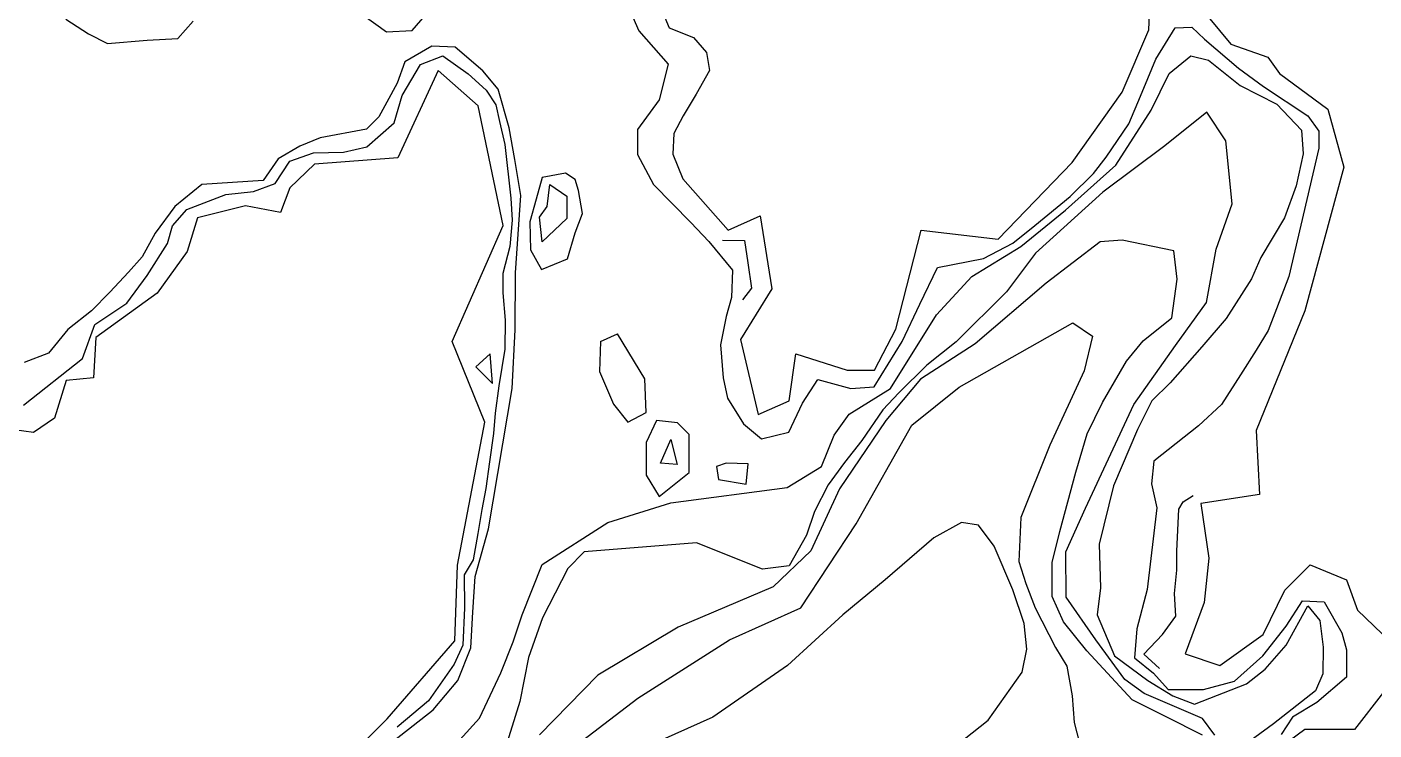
# Model space of a CAD drawing. Extents: x 582531 to 590669, y 5031971 to 5040445.
# Drawn here: x 585259 to 586981, y 5037020 to 5037918 of the extents above; entities that cross this region are included whole.
import ezdxf

# ---------------------------------------------------------------- set-up
doc = ezdxf.new("R2010")
doc.units = 0

msp = doc.modelspace()

# ---------------------------------------------------------------- linework, layer by layer
for points in [[(586046.887, 5037997.071, 240), (586080.146, 5037917.25, 240), (586080.146, 5037917.25, 240), (586111.066, 5037904.717, 240), (586111.066, 5037904.717, 240), (586127.537, 5037885.61, 240), (586127.537, 5037885.61, 240), (586131.49, 5037862.55, 240), (586131.49, 5037862.55, 240), (586114.36, 5037832.242, 240), (586114.36, 5037832.242, 240), (586097.889, 5037804.57, 240), (586097.889, 5037804.57, 240), (586086.029, 5037782.169, 240), (586086.029, 5037782.169, 240), (586084.712, 5037755.815, 240), (586084.712, 5037755.815, 240), (586097.23, 5037724.19, 240), (586097.23, 5037724.19, 240), (586155.394, 5037658.662, 240), (586155.394, 5037658.662, 240), (586196.137, 5037676.955, 240), (586196.137, 5037676.955, 240), (586211.103, 5037583.83, 240), (586211.103, 5037583.83, 240), (586171.192, 5037518.975, 240), (586171.192, 5037518.975, 240), (586193.642, 5037423.356, 240), (586193.642, 5037423.356, 240), (586233.553, 5037440.817, 240), (586233.553, 5037440.817, 240), (586241.868, 5037500.683, 240), (586241.868, 5037500.683, 240), (586307.554, 5037479.896, 240), (586307.554, 5037479.896, 240), (586342.476, 5037479.896, 240), (586342.476, 5037479.896, 240), (586369.914, 5037532.279, 240), (586369.914, 5037532.279, 240), (586402.342, 5037658.662, 240), (586402.342, 5037658.662, 240), (586500.455, 5037647.022, 240), (586500.455, 5037647.022, 240), (586595.243, 5037745.135, 240), (586595.243, 5037745.135, 240), (586659.266, 5037834.934, 240), (586659.266, 5037834.934, 240), (586693.357, 5037914.756, 240), (586693.357, 5037914.756, 240), (586701.672, 5038109.32, 240)], [(586014.044, 5037976.129, 236.952), (586041.067, 5037913.353, 236.952), (586041.067, 5037913.353, 236.952), (586078.483, 5037870.948, 236.952), (586078.483, 5037870.948, 236.952), (586067.258, 5037825.217, 236.952), (586067.258, 5037825.217, 236.952), (586039.404, 5037787.385, 236.952), (586039.404, 5037787.385, 236.952), (586039.404, 5037755.373, 236.952), (586039.404, 5037755.373, 236.952), (586059.775, 5037717.125, 236.952), (586059.775, 5037717.125, 236.952), (586107.585, 5037668.484, 236.952), (586107.585, 5037668.484, 236.952), (586130.866, 5037644.371, 236.952), (586130.866, 5037644.371, 236.952), (586160.799, 5037607.371, 236.952), (586160.799, 5037607.371, 236.952), (586159.552, 5037572.865, 236.952), (586159.552, 5037572.865, 236.952), (586152.9, 5037548.336, 236.952), (586152.9, 5037548.336, 236.952), (586145.417, 5037512.167, 236.952), (586145.417, 5037512.167, 236.952), (586149.158, 5037470.178, 236.952), (586149.158, 5037470.178, 236.952), (586154.563, 5037443.987, 236.952), (586154.563, 5037443.987, 236.952), (586174.934, 5037411.144, 236.952), (586174.934, 5037411.144, 236.952), (586198.215, 5037392.02, 236.952), (586198.215, 5037392.02, 236.952), (586233.137, 5037400.75, 236.952), (586233.137, 5037400.75, 236.952), (586250.598, 5037437.751, 236.952), (586250.598, 5037437.751, 236.952), (586270.138, 5037468.099, 236.952), (586270.138, 5037468.099, 236.952), (586312.127, 5037456.459, 236.952), (586312.127, 5037456.459, 236.952), (586342.06, 5037458.538, 236.952), (586342.06, 5037458.538, 236.952), (586377.813, 5037516.325, 236.952), (586377.813, 5037516.325, 236.952), (586400.679, 5037564.134, 236.952), (586400.679, 5037564.134, 236.952), (586423.128, 5037611.113, 236.952), (586423.128, 5037611.113, 236.952), (586481.747, 5037622.337, 236.952), (586481.747, 5037622.337, 236.952), (586519.579, 5037641.877, 236.952), (586519.579, 5037641.877, 236.952), (586547.433, 5037664.743, 236.952), (586547.433, 5037664.743, 236.952), (586592.749, 5037701.743, 236.952), (586592.749, 5037701.743, 236.952), (586622.682, 5037731.26, 236.952), (586622.682, 5037731.26, 236.952), (586638.895, 5037752.047, 236.952), (586638.895, 5037752.047, 236.952), (586667.581, 5037794.452, 236.952), (586667.581, 5037794.452, 236.952), (586682.548, 5037829.79, 236.952), (586682.548, 5037829.79, 236.952), (586692.11, 5037852.655, 236.952), (586692.11, 5037852.655, 236.952), (586702.087, 5037877.184, 236.952), (586702.087, 5037877.184, 236.952), (586727.031, 5037917.094, 236.952), (586727.031, 5037917.094, 236.952), (586748.234, 5037917.926, 236.952), (586748.234, 5037917.926, 236.952), (586764.448, 5037902.544, 236.952), (586764.448, 5037902.544, 236.952), (586808.1, 5037865.543, 236.952), (586808.1, 5037865.543, 236.952), (586840.112, 5037842.262, 236.952), (586840.112, 5037842.262, 236.952), (586896.652, 5037804.846, 236.952), (586896.652, 5037804.846, 236.952), (586910.787, 5037785.306, 236.952), (586910.787, 5037785.306, 236.952), (586910.787, 5037763.272, 236.952), (586910.787, 5037763.272, 236.952), (586872.539, 5037599.472, 236.952), (586872.539, 5037599.472, 236.952), (586856.741, 5037558.314, 236.952), (586856.741, 5037558.314, 236.952), (586845.932, 5037530.46, 236.952), (586845.932, 5037530.46, 236.952), (586830.55, 5037505.516, 236.952), (586830.55, 5037505.516, 236.952), (586810.594, 5037473.92, 236.952), (586810.594, 5037473.92, 236.952), (586786.066, 5037436.088, 236.952), (586786.066, 5037436.088, 236.952), (586756.964, 5037408.649, 236.952), (586756.964, 5037408.649, 236.952), (586699.593, 5037363.75, 236.952), (586699.593, 5037363.75, 236.952), (586696.683, 5037334.648, 236.952), (586696.683, 5037334.648, 236.952), (586703.334, 5037303.884, 236.952), (586703.334, 5037303.884, 236.952), (586691.278, 5037199.534, 236.952), (586691.278, 5037199.534, 236.952), (586677.975, 5037149.23, 236.952), (586677.975, 5037149.23, 236.952), (586675.064, 5037112.229, 236.952), (586675.064, 5037112.229, 236.952), (586699.177, 5037092.69, 236.952), (586699.177, 5037092.69, 236.952), (586717.885, 5037071.903, 236.952), (586717.885, 5037071.903, 236.952), (586763.2, 5037071.903, 236.952), (586763.2, 5037071.903, 236.952), (586802.695, 5037082.297, 236.952), (586802.695, 5037082.297, 236.952), (586839.28, 5037114.724, 236.952), (586839.28, 5037114.724, 236.952), (586868.797, 5037152.556, 236.952), (586868.797, 5037152.556, 236.952), (586890, 5037184.983, 236.952), (586890, 5037184.983, 236.952), (586917.438, 5037183.736, 236.952), (586917.438, 5037183.736, 236.952), (586940.304, 5037144.241, 236.952), (586940.304, 5037144.241, 236.952), (586946.124, 5037122.623, 236.952), (586946.124, 5037122.623, 236.952), (586946.124, 5037087.701, 236.952), (586946.124, 5037087.701, 236.952), (586908.292, 5037055.274, 236.952), (586908.292, 5037055.274, 236.952), (586877.112, 5037036.566, 236.952), (586877.112, 5037036.566, 236.952), (586862.561, 5037014.532, 236.952)], [(585688.107, 5037933.724, 236.952), (585718.456, 5037912.105, 236.952), (585718.456, 5037912.105, 236.952), (585751.299, 5037913.768, 236.952), (585751.299, 5037913.768, 236.952), (585801.603, 5037971.971, 236.952)], [(586754.886, 5037948.846, 240), (586798.122, 5037896.463, 240), (586798.122, 5037896.463, 240), (586845.516, 5037879.834, 240), (586845.516, 5037879.834, 240), (586860.483, 5037859.047, 240), (586860.483, 5037859.047, 240), (586922.012, 5037813.316, 240), (586922.012, 5037813.316, 240), (586942.798, 5037739.315, 240), (586942.798, 5037739.315, 240), (586892.91, 5037555.56, 240), (586892.91, 5037555.56, 240), (586830.55, 5037402.569, 240), (586830.55, 5037402.569, 240), (586834.707, 5037321.085, 240), (586834.707, 5037321.085, 240), (586759.875, 5037309.444, 240), (586759.875, 5037309.444, 240), (586769.852, 5037239.601, 240), (586769.852, 5037239.601, 240), (586764.032, 5037183.061, 240), (586764.032, 5037183.061, 240), (586739.919, 5037117.374, 240), (586739.919, 5037117.374, 240), (586783.987, 5037102.408, 240), (586783.987, 5037102.408, 240), (586839.696, 5037142.318, 240), (586839.696, 5037142.318, 240), (586867.134, 5037198.858, 240), (586867.134, 5037198.858, 240), (586899.562, 5037231.286, 240), (586899.562, 5037231.286, 240), (586946.124, 5037212.162, 240), (586946.124, 5037212.162, 240), (586960.259, 5037173.083, 240), (586960.259, 5037173.083, 240), (586991.855, 5037143.15, 240)], [(585308.54, 5037928.319, 236.952), (585337.226, 5037909.611, 236.952), (585337.226, 5037909.611, 236.952), (585361.755, 5037897.139, 236.952), (585361.755, 5037897.139, 236.952), (585412.474, 5037901.296, 236.952), (585412.474, 5037901.296, 236.952), (585451.554, 5037903.375, 236.952), (585451.554, 5037903.375, 236.952), (585471.093, 5037925.825, 236.952)], [(585726.979, 5037005.697, 236.952), (585778.114, 5037046.024, 236.952), (585778.114, 5037046.024, 236.952), (585809.71, 5037083.44, 236.952), (585809.71, 5037083.44, 236.952), (585826.34, 5037125.013, 236.952), (585826.34, 5037125.013, 236.952), (585828.834, 5037170.744, 236.952), (585828.834, 5037170.744, 236.952), (585831.744, 5037216.06, 236.952), (585831.744, 5037216.06, 236.952), (585848.789, 5037277.173, 236.952), (585848.789, 5037277.173, 236.952), (585879.138, 5037456.355, 236.952), (585879.138, 5037456.355, 236.952), (585882.88, 5037531.187, 236.952), (585882.88, 5037531.187, 236.952), (585883.295, 5037604.357, 236.952), (585883.295, 5037604.357, 236.952), (585890.363, 5037702.886, 236.952), (585890.363, 5037702.886, 236.952), (585882.464, 5037749.033, 236.952), (585882.464, 5037749.033, 236.952), (585875.396, 5037789.359, 236.952), (585875.396, 5037789.359, 236.952), (585861.469, 5037838.832, 236.952), (585861.469, 5037838.832, 236.952), (585841.722, 5037862.321, 236.952), (585841.722, 5037862.321, 236.952), (585806.176, 5037892.67, 236.952), (585806.176, 5037892.67, 236.952), (585776.659, 5037893.709, 236.952), (585776.659, 5037893.709, 236.952), (585741.945, 5037873.754, 236.952), (585741.945, 5037873.754, 236.952), (585731.967, 5037846.523, 236.952), (585731.967, 5037846.523, 236.952), (585719.08, 5037822.203, 236.952), (585719.08, 5037822.203, 236.952), (585708.894, 5037803.287, 236.952), (585708.894, 5037803.287, 236.952), (585693.096, 5037787.696, 236.952), (585693.096, 5037787.696, 236.952), (585633.646, 5037776.472, 236.952), (585633.646, 5037776.472, 236.952), (585607.455, 5037765.87, 236.952), (585607.455, 5037765.87, 236.952), (585579.808, 5037749.864, 236.952), (585579.808, 5037749.864, 236.952), (585560.892, 5037722.218, 236.952), (585560.892, 5037722.218, 236.952), (585482.526, 5037717.021, 236.952), (585482.526, 5037717.021, 236.952), (585447.812, 5037688.959, 236.952), (585447.812, 5037688.959, 236.952), (585422.66, 5037654.869, 236.952), (585422.66, 5037654.869, 236.952), (585406.238, 5037624.728, 236.952), (585406.238, 5037624.728, 236.952), (585388.57, 5037604.981, 236.952), (585388.57, 5037604.981, 236.952), (585364.873, 5037579.621, 236.952), (585364.873, 5037579.621, 236.952), (585341.384, 5037555.716, 236.952), (585341.384, 5037555.716, 236.952), (585310.827, 5037531.811, 236.952), (585310.827, 5037531.811, 236.952), (585286.091, 5037501.566, 236.952), (585286.091, 5037501.566, 236.952), (585255.326, 5037489.51, 236.952)], [(585254.248, 5037435.067, 238.476), (585329.912, 5037494.933, 238.476), (585329.912, 5037494.933, 238.476), (585345.71, 5037538.17, 238.476), (585345.71, 5037538.17, 238.476), (585386.452, 5037565.608, 238.476), (585386.452, 5037565.608, 238.476), (585412.644, 5037600.946, 238.476), (585412.644, 5037600.946, 238.476), (585438.419, 5037641.688, 238.476), (585438.419, 5037641.688, 238.476), (585444.656, 5037664.138, 238.476), (585444.656, 5037664.138, 238.476), (585463.364, 5037684.924, 238.476), (585463.364, 5037684.924, 238.476), (585513.252, 5037704.048, 238.476), (585513.252, 5037704.048, 238.476), (585548.59, 5037708.206, 238.476), (585548.59, 5037708.206, 238.476), (585576.028, 5037718.183, 238.476), (585576.028, 5037718.183, 238.476), (585594.736, 5037746.869, 238.476), (585594.736, 5037746.869, 238.476), (585625.085, 5037757.678, 238.476), (585625.085, 5037757.678, 238.476), (585663.333, 5037758.51, 238.476), (585663.333, 5037758.51, 238.476), (585693.266, 5037765.161, 238.476), (585693.266, 5037765.161, 238.476), (585728.187, 5037795.926, 238.476), (585728.187, 5037795.926, 238.476), (585738.581, 5037830.848, 238.476), (585738.581, 5037830.848, 238.476), (585761.862, 5037870.343, 238.476), (585761.862, 5037870.343, 238.476), (585790.548, 5037881.568, 238.476), (585790.548, 5037881.568, 238.476), (585822.975, 5037858.286, 238.476), (585822.975, 5037858.286, 238.476), (585845.841, 5037837.5, 238.476), (585845.841, 5037837.5, 238.476), (585858.313, 5037818.791, 238.476), (585858.313, 5037818.791, 238.476), (585862.886, 5037797.589, 238.476), (585862.886, 5037797.589, 238.476), (585869.953, 5037768.072, 238.476), (585869.953, 5037768.072, 238.476), (585877.437, 5037699.475, 238.476), (585877.437, 5037699.475, 238.476), (585879.1, 5037671.621, 238.476), (585879.1, 5037671.621, 238.476), (585876.189, 5037637.946, 238.476), (585876.189, 5037637.946, 238.476), (585867.459, 5037603.44, 238.476), (585867.459, 5037603.44, 238.476), (585867.459, 5037578.496, 238.476), (585867.459, 5037578.496, 238.476), (585870.369, 5037543.574, 238.476), (585870.369, 5037543.574, 238.476), (585869.953, 5037506.574, 238.476), (585869.953, 5037506.574, 238.476), (585862.054, 5037459.596, 238.476), (585862.054, 5037459.596, 238.476), (585857.481, 5037424.674, 238.476), (585857.481, 5037424.674, 238.476), (585855.403, 5037398.898, 238.476), (585855.403, 5037398.898, 238.476), (585849.998, 5037362.729, 238.476), (585849.998, 5037362.729, 238.476), (585845.425, 5037328.639, 238.476), (585845.425, 5037328.639, 238.476), (585840.436, 5037301.616, 238.476), (585840.436, 5037301.616, 238.476), (585835.447, 5037271.267, 238.476), (585835.447, 5037271.267, 238.476), (585829.211, 5037237.593, 238.476), (585829.211, 5037237.593, 238.476), (585817.986, 5037218.469, 238.476), (585817.986, 5037218.469, 238.476), (585818.402, 5037176.064, 238.476), (585818.402, 5037176.064, 238.476), (585815.908, 5037128.67, 238.476), (585815.908, 5037128.67, 238.476), (585805.099, 5037104.141, 238.476), (585805.099, 5037104.141, 238.476), (585772.255, 5037057.163, 238.476), (585772.255, 5037057.163, 238.476), (585731.929, 5037023.904, 238.476)], [(585757.757, 5036947.669, 233.904), (585837.578, 5037035.389, 233.904), (585837.578, 5037035.389, 233.904), (585864.601, 5037093.176, 233.904), (585864.601, 5037093.176, 233.904), (585880.399, 5037132.671, 233.904), (585880.399, 5037132.671, 233.904), (585892.039, 5037167.177, 233.904), (585892.039, 5037167.177, 233.904), (585917.399, 5037231.616, 233.904), (585917.399, 5037231.616, 233.904), (586001.378, 5037285.246, 233.904), (586001.378, 5037285.246, 233.904), (586082.031, 5037310.19, 233.904), (586082.031, 5037310.19, 233.904), (586230.864, 5037329.73, 233.904), (586230.864, 5037329.73, 233.904), (586274.932, 5037356.753, 233.904), (586274.932, 5037356.753, 233.904), (586290.73, 5037396.664, 233.904), (586290.73, 5037396.664, 233.904), (586310.27, 5037423.686, 233.904), (586310.27, 5037423.686, 233.904), (586363.068, 5037456.529, 233.904), (586363.068, 5037456.529, 233.904), (586421.687, 5037550.486, 233.904), (586421.687, 5037550.486, 233.904), (586467.002, 5037599.543, 233.904), (586467.002, 5037599.543, 233.904), (586529.778, 5037637.79, 233.904), (586529.778, 5037637.79, 233.904), (586586.734, 5037684.353, 233.904), (586586.734, 5037684.353, 233.904), (586651.173, 5037741.724, 233.904), (586651.173, 5037741.724, 233.904), (586696.488, 5037811.984, 233.904), (586696.488, 5037811.984, 233.904), (586719.354, 5037858.962, 233.904), (586719.354, 5037858.962, 233.904), (586747.208, 5037881.412, 233.904), (586747.208, 5037881.412, 233.904), (586769.658, 5037876.007, 233.904), (586769.658, 5037876.007, 233.904), (586809.984, 5037843.58, 233.904), (586809.984, 5037843.58, 233.904), (586856.962, 5037819.467, 233.904), (586856.962, 5037819.467, 233.904), (586888.558, 5037786.624, 233.904), (586888.558, 5037786.624, 233.904), (586890.637, 5037756.275, 233.904), (586890.637, 5037756.275, 233.904), (586881.907, 5037715.117, 233.904), (586881.907, 5037715.117, 233.904), (586866.94, 5037674.375, 233.904), (586866.94, 5037674.375, 233.904), (586836.591, 5037623.655, 233.904), (586836.591, 5037623.655, 233.904), (586824.535, 5037596.633, 233.904), (586824.535, 5037596.633, 233.904), (586792.108, 5037545.913, 233.904), (586792.108, 5037545.913, 233.904), (586760.927, 5037509.744, 233.904), (586760.927, 5037509.744, 233.904), (586720.601, 5037463.597, 233.904), (586720.601, 5037463.597, 233.904), (586697.32, 5037440.732, 233.904), (586697.32, 5037440.732, 233.904), (586678.612, 5037404.147, 233.904), (586678.612, 5037404.147, 233.904), (586648.263, 5037332.224, 233.904), (586648.263, 5037332.224, 233.904), (586629.971, 5037257.392, 233.904), (586629.971, 5037257.392, 233.904), (586631.634, 5037201.683, 233.904), (586631.634, 5037201.683, 233.904), (586627.061, 5037167.177, 233.904), (586627.061, 5037167.177, 233.904), (586649.51, 5037114.795, 233.904), (586649.51, 5037114.795, 233.904), (586691.915, 5037083.199, 233.904), (586691.915, 5037083.199, 233.904), (586723.927, 5037063.659, 233.904), (586723.927, 5037063.659, 233.904), (586751.781, 5037053.266, 233.904), (586751.781, 5037053.266, 233.904), (586818.299, 5037079.041, 233.904), (586818.299, 5037079.041, 233.904), (586841.996, 5037097.749, 233.904), (586841.996, 5037097.749, 233.904), (586869.019, 5037128.514, 233.904), (586869.019, 5037128.514, 233.904), (586896.457, 5037178.818, 233.904), (586896.457, 5037178.818, 233.904), (586911.84, 5037160.11, 233.904), (586911.84, 5037160.11, 233.904), (586916.413, 5037126.019, 233.904), (586916.413, 5037126.019, 233.904), (586915.997, 5037091.929, 233.904), (586915.997, 5037091.929, 233.904), (586906.435, 5037070.311, 233.904), (586906.435, 5037070.311, 233.904), (586852.805, 5037027.906, 233.904), (586852.805, 5037027.906, 233.904), (586798.759, 5036988.411, 233.904)], [(585633.022, 5036947.91, 240), (585719.495, 5037034.383, 240), (585719.495, 5037034.383, 240), (585805.968, 5037134.16, 240), (585805.968, 5037134.16, 240), (585809.294, 5037230.61, 240), (585809.294, 5037230.61, 240), (585844.216, 5037413.534, 240), (585844.216, 5037413.534, 240), (585802.643, 5037516.637, 240), (585802.643, 5037516.637, 240), (585867.497, 5037664.639, 240), (585867.497, 5037664.639, 240), (585835.901, 5037817.629, 240), (585835.901, 5037817.629, 240), (585784.35, 5037862.529, 240), (585784.35, 5037862.529, 240), (585732.799, 5037751.112, 240), (585732.799, 5037751.112, 240), (585626.371, 5037742.797, 240), (585626.371, 5037742.797, 240), (585594.775, 5037712.864, 240), (585594.775, 5037712.864, 240), (585583.134, 5037681.268, 240), (585583.134, 5037681.268, 240), (585538.234, 5037689.583, 240), (585538.234, 5037689.583, 240), (585476.706, 5037674.616, 240), (585476.706, 5037674.616, 240), (585463.402, 5037631.38, 240), (585463.402, 5037631.38, 240), (585425.154, 5037578.166, 240), (585425.154, 5037578.166, 240), (585346.996, 5037521.625, 240), (585346.996, 5037521.625, 240), (585343.67, 5037470.074, 240), (585343.67, 5037470.074, 240), (585308.748, 5037466.748, 240), (585308.748, 5037466.748, 240), (585293.782, 5037418.523, 240), (585293.782, 5037418.523, 240), (585267.175, 5037400.231, 240), (585267.175, 5037400.231, 240), (585217.286, 5037406.882, 240)], [(586777.661, 5037013.511, 230.856), (586761.863, 5037034.713, 230.856), (586761.863, 5037034.713, 230.856), (586687.446, 5037066.725, 230.856), (586687.446, 5037066.725, 230.856), (586662.502, 5037084.602, 230.856), (586662.502, 5037084.602, 230.856), (586625.501, 5037135.322, 230.856), (586625.501, 5037135.322, 230.856), (586587.67, 5037189.783, 230.856), (586587.67, 5037189.783, 230.856), (586587.254, 5037247.57, 230.856), (586587.254, 5037247.57, 230.856), (586612.198, 5037303.695, 230.856), (586612.198, 5037303.695, 230.856), (586674.143, 5037435.899, 230.856), (586674.143, 5037435.899, 230.856), (586727.357, 5037511.147, 230.856), (586727.357, 5037511.147, 230.856), (586766.852, 5037566.44, 230.856), (586766.852, 5037566.44, 230.856), (586779.324, 5037634.205, 230.856), (586779.324, 5037634.205, 230.856), (586799.695, 5037692.408, 230.856), (586799.695, 5037692.408, 230.856), (586791.796, 5037772.645, 230.856), (586791.796, 5037772.645, 230.856), (586767.683, 5037809.645, 230.856), (586767.683, 5037809.645, 230.856), (586713.638, 5037766.409, 230.856), (586713.638, 5037766.409, 230.856), (586634.648, 5037707.374, 230.856), (586634.648, 5037707.374, 230.856), (586548.59, 5037629.216, 230.856), (586548.59, 5037629.216, 230.856), (586511.174, 5037579.743, 230.856), (586511.174, 5037579.743, 230.856), (586447.151, 5037516.136, 230.856), (586447.151, 5037516.136, 230.856), (586409.319, 5037486.203, 230.856), (586409.319, 5037486.203, 230.856), (586373.566, 5037450.865, 230.856), (586373.566, 5037450.865, 230.856), (586353.194, 5037429.247, 230.856), (586353.194, 5037429.247, 230.856), (586326.172, 5037390.168, 230.856), (586326.172, 5037390.168, 230.856), (586304.138, 5037361.898, 230.856), (586304.138, 5037361.898, 230.856), (586283.351, 5037333.212, 230.856), (586283.351, 5037333.212, 230.856), (586265.89, 5037299.121, 230.856), (586265.89, 5037299.121, 230.856), (586255.497, 5037269.188, 230.856), (586255.497, 5037269.188, 230.856), (586233.463, 5037229.694, 230.856), (586233.463, 5037229.694, 230.856), (586199.372, 5037225.536, 230.856), (586199.372, 5037225.536, 230.856), (586114.978, 5037259.211, 230.856), (586114.978, 5037259.211, 230.856), (585971.133, 5037247.57, 230.856), (585971.133, 5037247.57, 230.856), (585950.346, 5037226.368, 230.856), (585950.346, 5037226.368, 230.856), (585917.919, 5037163.592, 230.856), (585917.919, 5037163.592, 230.856), (585900.042, 5037112.872, 230.856), (585900.042, 5037112.872, 230.856), (585888.817, 5037056.332, 230.856), (585888.817, 5037056.332, 230.856), (585868.862, 5036992.308, 230.856)], [(585947.423, 5037731.676, 236.952), (585917.49, 5037725.856, 236.952), (585917.49, 5037725.856, 236.952), (585910.006, 5037698.417, 236.952), (585910.006, 5037698.417, 236.952), (585901.692, 5037669.316, 236.952), (585901.692, 5037669.316, 236.952), (585902.523, 5037633.562, 236.952), (585902.523, 5037633.562, 236.952), (585916.658, 5037608.618, 236.952), (585916.658, 5037608.618, 236.952), (585949.917, 5037621.922, 236.952), (585949.917, 5037621.922, 236.952), (585959.895, 5037655.181, 236.952), (585959.895, 5037655.181, 236.952), (585969.041, 5037680.125, 236.952), (585969.041, 5037680.125, 236.952), (585964.052, 5037709.226, 236.952), (585964.052, 5037709.226, 236.952), (585959.895, 5037723.361, 236.952), (585959.895, 5037723.361, 236.952), (585947.423, 5037731.676, 236.952)], [(585924.037, 5037688.751, 240), (585927.363, 5037717.021, 240), (585927.363, 5037717.021, 240), (585948.982, 5037702.055, 240), (585948.982, 5037702.055, 240), (585948.982, 5037673.785, 240), (585948.982, 5037673.785, 240), (585917.386, 5037643.852, 240), (585917.386, 5037643.852, 240), (585914.06, 5037675.448, 240), (585914.06, 5037675.448, 240), (585924.037, 5037688.751, 240)], [(586761.863, 5037013.303, 227.808), (586715.3, 5037037, 227.808), (586715.3, 5037037, 227.808), (586672.064, 5037058.618, 227.808), (586672.064, 5037058.618, 227.808), (586613.861, 5037121.394, 227.808), (586613.861, 5037121.394, 227.808), (586584.344, 5037158.395, 227.808), (586584.344, 5037158.395, 227.808), (586569.793, 5037190.822, 227.808), (586569.793, 5037190.822, 227.808), (586569.793, 5037234.059, 227.808), (586569.793, 5037234.059, 227.808), (586579.355, 5037273.554, 227.808), (586579.355, 5037273.554, 227.808), (586600.142, 5037349.633, 227.808), (586600.142, 5037349.633, 227.808), (586614.277, 5037398.274, 227.808), (586614.277, 5037398.274, 227.808), (586634.232, 5037438.601, 227.808), (586634.232, 5037438.601, 227.808), (586664.581, 5037491.399, 227.808), (586664.581, 5037491.399, 227.808), (586686.199, 5037517.175, 227.808), (586686.199, 5037517.175, 227.808), (586722.784, 5037546.692, 227.808), (586722.784, 5037546.692, 227.808), (586729.435, 5037596.165, 227.808), (586729.435, 5037596.165, 227.808), (586725.278, 5037632.334, 227.808), (586725.278, 5037632.334, 227.808), (586659.176, 5037646.053, 227.808), (586659.176, 5037646.053, 227.808), (586630.906, 5037643.974, 227.808), (586630.906, 5037643.974, 227.808), (586561.894, 5037590.76, 227.808), (586561.894, 5037590.76, 227.808), (586471.263, 5037513.433, 227.808), (586471.263, 5037513.433, 227.808), (586401.42, 5037468.118, 227.808), (586401.42, 5037468.118, 227.808), (586356.936, 5037415.32, 227.808), (586356.936, 5037415.32, 227.808), (586297.902, 5037328.015, 227.808), (586297.902, 5037328.015, 227.808), (586260.901, 5037249.025, 227.808), (586260.901, 5037249.025, 227.808), (586213.091, 5037202.879, 227.808), (586213.091, 5037202.879, 227.808), (586091.281, 5037151.327, 227.808), (586091.281, 5037151.327, 227.808), (585988.594, 5037090.214, 227.808), (585988.594, 5037090.214, 227.808), (585914.177, 5037013.719, 227.808)], [(586147.977, 5037646.105, 238.476), (586176.247, 5037645.274, 238.476), (586176.247, 5037645.274, 238.476), (586180.404, 5037617.004, 238.476), (586180.404, 5037617.004, 238.476), (586185.393, 5037584.576, 238.476), (586185.393, 5037584.576, 238.476), (586173.752, 5037569.61, 238.476)], [(585939.953, 5036984.617, 221.712), (586039.73, 5037060.697, 221.712), (586039.73, 5037060.697, 221.712), (586156.967, 5037135.114, 221.712), (586156.967, 5037135.114, 221.712), (586248.429, 5037176.272, 221.712), (586248.429, 5037176.272, 221.712), (586319.104, 5037283.531, 221.712), (586319.104, 5037283.531, 221.712), (586390.195, 5037409.499, 221.712), (586390.195, 5037409.499, 221.712), (586450.892, 5037458.14, 221.712), (586450.892, 5037458.14, 221.712), (586595.984, 5037540.456, 221.712), (586595.984, 5037540.456, 221.712), (586621.344, 5037523.411, 221.712), (586621.344, 5037523.411, 221.712), (586610.535, 5037478.927, 221.712), (586610.535, 5037478.927, 221.712), (586566.883, 5037384.139, 221.712), (586566.883, 5037384.139, 221.712), (586529.466, 5037291.43, 221.712), (586529.466, 5037291.43, 221.712), (586526.972, 5037235.306, 221.712), (586526.972, 5037235.306, 221.712), (586536.118, 5037207.452, 221.712), (586536.118, 5037207.452, 221.712), (586547.759, 5037176.272, 221.712), (586547.759, 5037176.272, 221.712), (586573.95, 5037125.552, 221.712), (586573.95, 5037125.552, 221.712), (586588.501, 5037101.855, 221.712), (586588.501, 5037101.855, 221.712), (586595.153, 5037063.607, 221.712), (586595.153, 5037063.607, 221.712), (586597.647, 5037029.517, 221.712), (586597.647, 5037029.517, 221.712), (586608.041, 5036990.022, 221.712)], [(585992.322, 5037516.325, 236.952), (585990.659, 5037478.077, 236.952), (585990.659, 5037478.077, 236.952), (586008.952, 5037436.504, 236.952), (586008.952, 5037436.504, 236.952), (586027.244, 5037413.222, 236.952), (586027.244, 5037413.222, 236.952), (586050.525, 5037425.694, 236.952), (586050.525, 5037425.694, 236.952), (586048.862, 5037468.931, 236.952), (586048.862, 5037468.931, 236.952), (586013.94, 5037526.302, 236.952)], [(585992.322, 5037516.325, 236.952), (586013.94, 5037526.302, 236.952)], [(585832.576, 5037484.209, 240), (585854.194, 5037462.591, 240), (585854.194, 5037462.591, 240), (585850.868, 5037500.839, 240), (585850.868, 5037500.839, 240), (585832.576, 5037484.209, 240)], [(586105.402, 5037397.424, 236.952), (586090.436, 5037412.391, 236.952), (586090.436, 5037412.391, 236.952), (586063.829, 5037415.717, 236.952), (586063.829, 5037415.717, 236.952), (586050.525, 5037387.447, 236.952), (586050.525, 5037387.447, 236.952), (586050.525, 5037345.873, 236.952), (586050.525, 5037345.873, 236.952), (586067.155, 5037318.435, 236.952), (586067.155, 5037318.435, 236.952), (586105.402, 5037349.199, 236.952), (586105.402, 5037349.199, 236.952), (586105.402, 5037397.424, 236.952)], [(586082.017, 5037391.084, 240), (586090.332, 5037359.488, 240), (586090.332, 5037359.488, 240), (586068.714, 5037361.151, 240), (586068.714, 5037361.151, 240), (586082.017, 5037391.084, 240)], [(586140.324, 5037356.682, 236.952), (586142.818, 5037340.053, 236.952), (586142.818, 5037340.053, 236.952), (586178.572, 5037334.232, 236.952), (586178.572, 5037334.232, 236.952), (586181.066, 5037360.008, 236.952), (586181.066, 5037360.008, 236.952), (586152.796, 5037360.84, 236.952), (586152.796, 5037360.84, 236.952), (586140.324, 5037356.682, 236.952)], [(586706.934, 5037098.789, 238.476), (586686.771, 5037117.081, 238.476), (586686.771, 5037117.081, 238.476), (586710.883, 5037142.233, 238.476), (586710.883, 5037142.233, 238.476), (586727.928, 5037165.722, 238.476), (586727.928, 5037165.722, 238.476), (586726.058, 5037194.408, 238.476), (586726.058, 5037194.408, 238.476), (586729.176, 5037224.133, 238.476), (586729.176, 5037224.133, 238.476), (586729.176, 5037248.454, 238.476), (586729.176, 5037248.454, 238.476), (586731.67, 5037302.291, 238.476), (586731.67, 5037302.291, 238.476), (586737.282, 5037311.646, 238.476), (586737.282, 5037311.646, 238.476), (586749.962, 5037319.545, 238.476)], [(586447.151, 5037000.415, 215.616), (586487.893, 5037032.843, 215.616), (586487.893, 5037032.843, 215.616), (586531.545, 5037093.956, 215.616), (586531.545, 5037093.956, 215.616), (586537.365, 5037123.473, 215.616), (586537.365, 5037123.473, 215.616), (586534.04, 5037156.316, 215.616), (586534.04, 5037156.316, 215.616), (586519.489, 5037199.137, 215.616), (586519.489, 5037199.137, 215.616), (586495.376, 5037254.846, 215.616), (586495.376, 5037254.846, 215.616), (586475.421, 5037281.868, 215.616), (586475.421, 5037281.868, 215.616), (586453.803, 5037285.194, 215.616), (586453.803, 5037285.194, 215.616), (586418.465, 5037265.655, 215.616), (586418.465, 5037265.655, 215.616), (586356.105, 5037212.025, 215.616), (586356.105, 5037212.025, 215.616), (586302.059, 5037167.125, 215.616), (586302.059, 5037167.125, 215.616), (586231.384, 5037102.686, 215.616), (586231.384, 5037102.686, 215.616), (586135.765, 5037036.584, 215.616), (586135.765, 5037036.584, 215.616), (586038.482, 5036992.932, 215.616)], [(586993.518, 5037068.317, 240), (586956.102, 5037020.923, 240), (586956.102, 5037020.923, 240), (586892.91, 5037020.923, 240), (586892.91, 5037020.923, 240), (586789.808, 5036944.428, 240), (586789.808, 5036944.428, 240), (586785.65, 5036856.292, 240), (586785.65, 5036856.292, 240), (586871.292, 5036882.899, 240), (586871.292, 5036882.899, 240), (586931.158, 5036938.608, 240), (586931.158, 5036938.608, 240), (586961.091, 5036923.641, 240), (586961.091, 5036923.641, 240), (587001.833, 5036988.496, 240)]]:
    msp.add_polyline3d(points)

doc.saveas('drawing.dxf')
